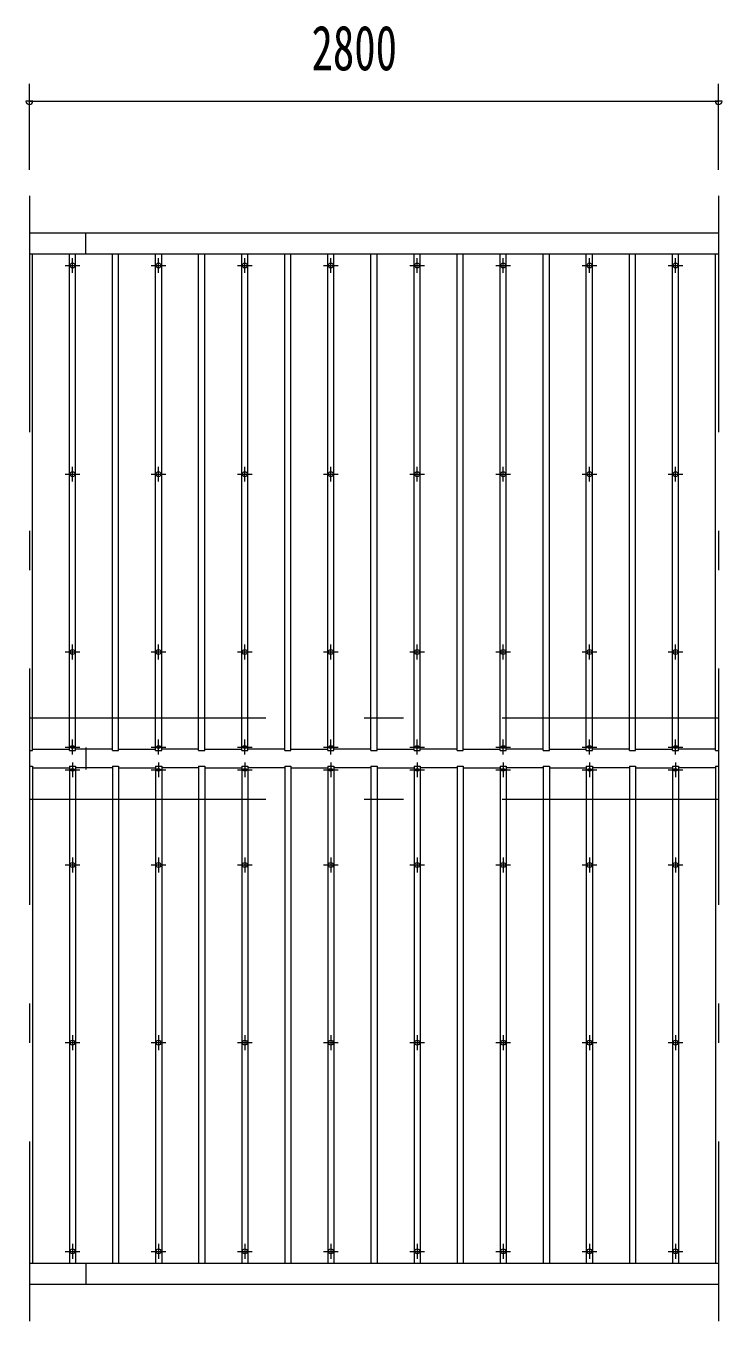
# Model space of a CAD drawing. Units: millimetres, scale not verified. Extents: x -34086 to 34091, y -14700 to 14700.
# Drawn here: x -20044 to -17216, y 8173 to 13433 of the extents above; entities that cross this region are included whole.
import ezdxf
from ezdxf.enums import TextEntityAlignment as Align

# ---------------------------------------------------------------- set-up
doc = ezdxf.new("R2010")
doc.units = ezdxf.units.MM
doc.header["$LTSCALE"] = 80
doc.linetypes.add('USER3', pattern=[24, 12, -5, 2, -5])
for name, color, linetype, lineweight in [('0-2_1-07BOLD', 7, 'Continuous', 18), ('0-3_1-27CENTER', 3, 'USER3', 18), ('0-4_1-47THIN', 4, 'Continuous', 18), ('0-5_1-57DIM', 3, 'Continuous', 18)]:
    doc.layers.add(name, color=color, linetype=linetype, lineweight=lineweight)
doc.styles.add('ＭＳ ゴシック', font='')
doc.styles.get('ＭＳ ゴシック').set_extended_font_data('MS Gothic')

msp = doc.modelspace()

# ---------------------------------------------------------------- linework, layer by layer
at = {"layer": '0-2_1-07BOLD'}
for p, q in [((-20030.22, 12592.54), (-17230.22, 12592.54)), ((-19800.21, 12506.79), (-19800.21, 12592.54)), ((-20030.22, 12506.79), (-17230.22, 12506.79)), ((-19800.21, 10502.54), (-19800.21, 10412.54)), ((-20030.22, 8408.29), (-17230.22, 8408.29)), ((-19800.21, 8408.29), (-19800.21, 8322.54)), ((-20030.22, 8322.54), (-17230.22, 8322.54))]:
    msp.add_line(p, q, dxfattribs=at)
for centre in [(-19855.22, 12459.37), (-19505.22, 12459.37), (-19155.22, 12459.37), (-18805.22, 12459.37), (-18455.22, 12459.37), (-18105.22, 12459.37), (-17755.22, 12459.37), (-17405.22, 12459.37), (-19855.22, 11611.7), (-19505.22, 11611.7), (-19155.22, 11611.7), (-18805.22, 11611.7), (-18455.22, 11611.7), (-18105.22, 11611.7), (-17755.22, 11611.7), (-17405.22, 11611.7), (-19855.22, 10890.04), (-19505.22, 10890.04), (-19155.22, 10890.04), (-18805.22, 10890.04), (-18455.22, 10890.04), (-18105.22, 10890.04), (-17755.22, 10890.04), (-17405.22, 10890.04), (-19855.22, 10025.04), (-19505.22, 10025.04), (-19155.22, 10025.04), (-18805.22, 10025.04), (-18455.22, 10025.04), (-18105.22, 10025.04), (-17755.22, 10025.04), (-17405.22, 10025.04), (-19855.22, 9303.38), (-19505.22, 9303.38), (-19155.22, 9303.38), (-18805.22, 9303.38), (-18455.22, 9303.38), (-18105.22, 9303.38), (-17755.22, 9303.38), (-17405.22, 9303.38), (-19855.22, 8455.72), (-19505.22, 8455.72), (-19155.22, 8455.72), (-18805.22, 8455.72), (-18455.22, 8455.72), (-18105.22, 8455.72), (-17755.22, 8455.72), (-17405.22, 8455.72)]:
    msp.add_circle(centre, 10, dxfattribs=at)
for centre, start, end in [((-19855.22, 10493.51), 46.3961, 133.6039), ((-19855.22, 10514.51), 226.39838, 313.60162), ((-19505.22, 10493.51), 46.3961, 133.6039), ((-19505.22, 10514.51), 226.39838, 313.60162), ((-19155.22, 10493.51), 46.3961, 133.6039), ((-19155.22, 10514.51), 226.39838, 313.60162), ((-18805.22, 10493.51), 46.3961, 133.6039), ((-18805.22, 10514.51), 226.39838, 313.60162), ((-18455.22, 10493.51), 46.3961, 133.6039), ((-18455.22, 10514.51), 226.39838, 313.60162), ((-18105.22, 10493.51), 46.3961, 133.6039), ((-18105.22, 10514.51), 226.39838, 313.60162), ((-17755.22, 10493.51), 46.3961, 133.6039), ((-17755.22, 10514.51), 226.39838, 313.60162), ((-17405.22, 10493.51), 46.3961, 133.6039), ((-17405.22, 10514.51), 226.39838, 313.60162), ((-19855.22, 10400.57), 46.39838, 133.60162), ((-19505.22, 10400.57), 46.39838, 133.60162), ((-19155.22, 10400.57), 46.39838, 133.60162), ((-18805.22, 10400.57), 46.39838, 133.60162), ((-18455.22, 10400.57), 46.39838, 133.60162), ((-18105.22, 10400.57), 46.39838, 133.60162), ((-17755.22, 10400.57), 46.39838, 133.60162), ((-17405.22, 10400.57), 46.39838, 133.60162), ((-19855.22, 10421.57), 226.3961, 313.6039), ((-19505.22, 10421.57), 226.3961, 313.6039), ((-19155.22, 10421.57), 226.3961, 313.6039), ((-18805.22, 10421.57), 226.3961, 313.6039), ((-18455.22, 10421.57), 226.3961, 313.6039), ((-18105.22, 10421.57), 226.3961, 313.6039), ((-17755.22, 10421.57), 226.3961, 313.6039), ((-17405.22, 10421.57), 226.3961, 313.6039)]:
    msp.add_arc(centre, 14.5, start, end, dxfattribs=at)
at = {"layer": '0-3_1-27CENTER'}
for p, q in [((-20030.22, 12742.55), (-20030.22, 8172.54)), ((-17230.22, 12742.55), (-17230.22, 8172.54)), ((-19855.22, 12429.36), (-19855.22, 12489.37)), ((-19505.22, 12429.36), (-19505.22, 12489.37)), ((-19155.22, 12429.36), (-19155.22, 12489.37)), ((-18805.22, 12429.36), (-18805.22, 12489.37)), ((-18455.22, 12429.36), (-18455.22, 12489.37)), ((-18105.22, 12429.36), (-18105.22, 12489.37)), ((-17755.22, 12429.36), (-17755.22, 12489.37)), ((-17405.22, 12429.36), (-17405.22, 12489.37)), ((-19885.21, 12459.37), (-19825.22, 12459.37)), ((-19535.22, 12459.37), (-19475.22, 12459.37)), ((-19185.21, 12459.37), (-19125.22, 12459.37)), ((-18835.22, 12459.37), (-18775.22, 12459.37)), ((-18485.22, 12459.37), (-18425.21, 12459.37)), ((-18135.21, 12459.37), (-18075.22, 12459.37)), ((-17785.22, 12459.37), (-17725.22, 12459.37)), ((-17435.22, 12459.37), (-17375.22, 12459.37)), ((-19855.22, 11581.71), (-19855.22, 11641.71)), ((-19505.22, 11581.71), (-19505.22, 11641.71)), ((-19155.22, 11581.71), (-19155.22, 11641.71)), ((-18805.22, 11581.71), (-18805.22, 11641.71)), ((-18455.22, 11581.71), (-18455.22, 11641.71)), ((-18105.22, 11581.71), (-18105.22, 11641.71)), ((-17755.22, 11581.71), (-17755.22, 11641.71)), ((-17405.22, 11581.71), (-17405.22, 11641.71)), ((-19885.21, 11611.7), (-19825.22, 11611.7)), ((-19535.22, 11611.7), (-19475.22, 11611.7)), ((-19185.21, 11611.7), (-19125.22, 11611.7)), ((-18835.22, 11611.7), (-18775.22, 11611.7)), ((-18485.22, 11611.7), (-18425.21, 11611.7)), ((-18135.21, 11611.7), (-18075.22, 11611.7)), ((-17785.22, 11611.7), (-17725.22, 11611.7)), ((-17435.22, 11611.7), (-17375.22, 11611.7)), ((-19885.21, 10890.04), (-19825.22, 10890.04)), ((-19855.22, 10860.04), (-19855.22, 10920.04)), ((-19535.22, 10890.04), (-19475.22, 10890.04)), ((-19505.22, 10860.04), (-19505.22, 10920.04)), ((-19185.21, 10890.04), (-19125.22, 10890.04)), ((-19155.22, 10860.04), (-19155.22, 10920.04)), ((-18835.22, 10890.04), (-18775.22, 10890.04)), ((-18805.22, 10860.04), (-18805.22, 10920.04)), ((-18485.22, 10890.04), (-18425.21, 10890.04)), ((-18455.22, 10860.04), (-18455.22, 10920.04)), ((-18135.21, 10890.04), (-18075.22, 10890.04)), ((-18105.22, 10860.04), (-18105.22, 10920.04)), ((-17785.22, 10890.04), (-17725.22, 10890.04)), ((-17755.22, 10860.04), (-17755.22, 10920.04)), ((-17435.22, 10890.04), (-17375.22, 10890.04)), ((-17405.22, 10860.04), (-17405.22, 10920.04)), ((-20030.22, 10622.54), (-17230.22, 10622.54)), ((-19855.22, 10474.01), (-19855.22, 10534.01)), ((-19505.22, 10474.01), (-19505.22, 10534.01)), ((-19155.22, 10474.01), (-19155.22, 10534.01)), ((-18805.22, 10474.01), (-18805.22, 10534.01)), ((-18455.22, 10474.01), (-18455.22, 10534.01)), ((-18105.22, 10474.01), (-18105.22, 10534.01)), ((-17755.22, 10474.01), (-17755.22, 10534.01)), ((-17405.22, 10474.01), (-17405.22, 10534.01)), ((-19885.21, 10504.01), (-19825.22, 10504.01)), ((-19535.22, 10504.01), (-19475.22, 10504.01)), ((-19185.21, 10504.01), (-19125.22, 10504.01)), ((-18835.22, 10504.01), (-18775.22, 10504.01)), ((-18485.22, 10504.01), (-18425.22, 10504.01)), ((-18135.21, 10504.01), (-18075.22, 10504.01)), ((-17785.22, 10504.01), (-17725.22, 10504.01)), ((-17435.22, 10504.01), (-17375.22, 10504.01)), ((-19855.22, 10441.07), (-19855.22, 10381.06)), ((-19505.22, 10441.07), (-19505.22, 10381.06)), ((-19155.22, 10441.07), (-19155.22, 10381.06)), ((-18805.22, 10441.07), (-18805.22, 10381.06)), ((-18455.22, 10441.07), (-18455.22, 10381.06)), ((-18105.22, 10441.07), (-18105.22, 10381.06)), ((-17755.22, 10441.07), (-17755.22, 10381.06)), ((-17405.22, 10441.07), (-17405.22, 10381.06)), ((-19885.21, 10411.07), (-19825.22, 10411.07)), ((-19535.22, 10411.07), (-19475.22, 10411.07)), ((-19185.21, 10411.07), (-19125.22, 10411.07)), ((-18835.22, 10411.07), (-18775.22, 10411.07)), ((-18485.22, 10411.07), (-18425.22, 10411.07)), ((-18135.21, 10411.07), (-18075.22, 10411.07)), ((-17785.22, 10411.07), (-17725.22, 10411.07)), ((-17435.22, 10411.07), (-17375.22, 10411.07)), ((-20030.22, 10292.54), (-17230.22, 10292.54)), ((-19855.22, 10055.03), (-19855.22, 9995.04)), ((-19505.22, 10055.03), (-19505.22, 9995.04)), ((-19155.22, 10055.03), (-19155.22, 9995.04)), ((-18805.22, 10055.03), (-18805.22, 9995.04)), ((-18455.22, 10055.03), (-18455.22, 9995.04)), ((-18105.22, 10055.03), (-18105.22, 9995.04)), ((-17755.22, 10055.03), (-17755.22, 9995.04)), ((-17405.22, 10055.03), (-17405.22, 9995.04)), ((-19885.21, 10025.04), (-19825.22, 10025.04)), ((-19535.22, 10025.04), (-19475.22, 10025.04)), ((-19185.21, 10025.04), (-19125.22, 10025.04)), ((-18835.22, 10025.04), (-18775.22, 10025.04)), ((-18485.22, 10025.04), (-18425.21, 10025.04)), ((-18135.21, 10025.04), (-18075.22, 10025.04)), ((-17785.22, 10025.04), (-17725.22, 10025.04)), ((-17435.22, 10025.04), (-17375.22, 10025.04)), ((-19855.22, 9333.38), (-19855.22, 9273.37)), ((-19505.22, 9333.38), (-19505.22, 9273.37)), ((-19155.22, 9333.38), (-19155.22, 9273.37)), ((-18805.22, 9333.38), (-18805.22, 9273.37)), ((-18455.22, 9333.38), (-18455.22, 9273.37)), ((-18105.22, 9333.38), (-18105.22, 9273.37)), ((-17755.22, 9333.38), (-17755.22, 9273.37)), ((-17405.22, 9333.38), (-17405.22, 9273.37)), ((-19885.21, 9303.38), (-19825.22, 9303.38)), ((-19535.22, 9303.38), (-19475.22, 9303.38)), ((-19185.21, 9303.38), (-19125.22, 9303.38)), ((-18835.22, 9303.38), (-18775.22, 9303.38)), ((-18485.22, 9303.38), (-18425.21, 9303.38)), ((-18135.21, 9303.38), (-18075.22, 9303.38)), ((-17785.22, 9303.38), (-17725.22, 9303.38)), ((-17435.22, 9303.38), (-17375.22, 9303.38)), ((-19855.22, 8485.71), (-19855.22, 8425.72)), ((-19505.22, 8485.71), (-19505.22, 8425.72)), ((-19155.22, 8485.71), (-19155.22, 8425.72)), ((-18805.22, 8485.71), (-18805.22, 8425.72)), ((-18455.22, 8485.71), (-18455.22, 8425.72)), ((-18105.22, 8485.71), (-18105.22, 8425.72)), ((-17755.22, 8485.71), (-17755.22, 8425.72)), ((-17405.22, 8485.71), (-17405.22, 8425.72)), ((-19885.21, 8455.72), (-19825.22, 8455.72)), ((-19535.22, 8455.72), (-19475.22, 8455.72)), ((-19185.21, 8455.72), (-19125.22, 8455.72)), ((-18835.22, 8455.72), (-18775.22, 8455.72)), ((-18485.22, 8455.72), (-18425.21, 8455.72)), ((-18135.21, 8455.72), (-18075.22, 8455.72)), ((-17785.22, 8455.72), (-17725.22, 8455.72)), ((-17435.22, 8455.72), (-17375.22, 8455.72))]:
    msp.add_line(p, q, dxfattribs=at)
at = {"layer": '0-4_1-47THIN'}
for p, q in [((-20017.72, 10489.54), (-20017.72, 12506.79)), ((-19867.72, 10489.54), (-19867.72, 12506.79)), ((-19842.72, 10489.54), (-19842.72, 12506.79)), ((-19692.72, 10489.54), (-19692.72, 12506.79)), ((-19667.72, 10489.54), (-19667.72, 12506.79)), ((-19517.71, 10489.54), (-19517.71, 12506.79)), ((-19492.72, 10489.54), (-19492.72, 12506.79)), ((-19342.72, 10489.54), (-19342.72, 12506.79)), ((-19317.72, 10489.54), (-19317.72, 12506.79)), ((-19167.72, 10489.54), (-19167.72, 12506.79)), ((-19142.72, 10489.54), (-19142.72, 12506.79)), ((-18992.72, 10489.54), (-18992.72, 12506.79)), ((-18967.72, 10489.54), (-18967.72, 12506.79)), ((-18817.72, 10489.54), (-18817.72, 12506.79)), ((-18792.72, 10489.54), (-18792.72, 12506.79)), ((-18642.72, 10489.54), (-18642.72, 12506.79)), ((-18617.72, 10489.54), (-18617.72, 12506.79)), ((-18467.72, 10489.54), (-18467.72, 12506.79)), ((-18442.72, 10489.54), (-18442.72, 12506.79)), ((-18292.72, 10489.54), (-18292.72, 12506.79)), ((-18267.72, 10489.54), (-18267.72, 12506.79)), ((-18117.72, 10489.54), (-18117.72, 12506.79)), ((-18092.72, 10489.54), (-18092.72, 12506.79)), ((-17942.72, 10489.54), (-17942.72, 12506.79)), ((-17917.72, 10489.54), (-17917.72, 12506.79)), ((-17767.72, 10489.54), (-17767.72, 12506.79)), ((-17592.72, 10489.54), (-17592.72, 12506.79)), ((-17417.72, 10489.54), (-17417.72, 12506.79)), ((-17392.72, 10489.54), (-17392.72, 12506.79)), ((-17242.72, 10489.54), (-17242.72, 12506.79)), ((-20030.22, 10489.54), (-20017.72, 10489.54)), ((-20017.72, 10495.58), (-19867.72, 10495.58)), ((-19867.72, 10489.54), (-19842.72, 10489.54)), ((-19692.72, 10495.58), (-19842.72, 10495.58)), ((-19692.72, 10489.54), (-19667.72, 10489.54)), ((-19667.72, 10495.58), (-19517.71, 10495.58)), ((-19517.71, 10489.54), (-19492.72, 10489.54)), ((-19342.72, 10495.58), (-19492.72, 10495.58)), ((-19342.72, 10489.54), (-19317.72, 10489.54)), ((-19317.72, 10495.58), (-19167.71, 10495.58)), ((-19167.72, 10489.54), (-19142.72, 10489.54)), ((-18992.72, 10495.58), (-19142.72, 10495.58)), ((-18992.72, 10489.54), (-18967.72, 10489.54)), ((-18967.72, 10495.58), (-18817.72, 10495.58)), ((-18817.72, 10489.54), (-18792.72, 10489.54)), ((-18642.72, 10495.58), (-18792.72, 10495.58)), ((-18642.72, 10489.54), (-18617.72, 10489.54)), ((-18617.72, 10495.58), (-18467.72, 10495.58)), ((-18467.72, 10489.54), (-18442.72, 10489.54)), ((-18292.72, 10495.58), (-18442.72, 10495.58)), ((-18292.72, 10489.54), (-18267.72, 10489.54)), ((-18267.72, 10495.58), (-18117.71, 10495.58)), ((-18117.72, 10489.54), (-18092.72, 10489.54)), ((-17942.72, 10495.58), (-18092.72, 10495.58)), ((-17942.72, 10489.54), (-17917.72, 10489.54)), ((-17917.72, 10495.58), (-17767.72, 10495.58)), ((-17592.72, 10495.58), (-17742.72, 10495.58)), ((-17567.72, 10495.58), (-17417.71, 10495.58)), ((-17417.72, 10489.54), (-17392.72, 10489.54)), ((-17242.72, 10495.58), (-17392.72, 10495.58)), ((-17242.72, 10489.54), (-17230.22, 10489.54)), ((-20030.22, 10425.54), (-20017.72, 10425.54)), ((-20017.72, 10425.54), (-20017.72, 8408.29)), ((-20017.72, 10419.5), (-19867.72, 10419.5)), ((-19867.72, 10425.54), (-19842.72, 10425.54)), ((-19867.72, 10425.54), (-19867.72, 8408.29)), ((-19842.72, 10425.54), (-19842.72, 8408.29)), ((-19692.72, 10419.5), (-19842.72, 10419.5)), ((-19692.72, 10425.54), (-19667.72, 10425.54)), ((-19692.72, 10425.54), (-19692.72, 8408.29)), ((-19667.72, 10425.54), (-19667.72, 8408.29)), ((-19667.72, 10419.5), (-19517.71, 10419.5)), ((-19517.71, 10425.54), (-19492.72, 10425.54)), ((-19517.71, 10425.54), (-19517.71, 8408.29)), ((-19492.72, 10425.54), (-19492.72, 8408.29)), ((-19342.72, 10419.5), (-19492.72, 10419.5)), ((-19342.72, 10425.54), (-19317.72, 10425.54)), ((-19342.72, 10425.54), (-19342.72, 8408.29)), ((-19317.72, 10425.54), (-19317.72, 8408.29)), ((-19317.72, 10419.5), (-19167.71, 10419.5)), ((-19167.72, 10425.54), (-19142.72, 10425.54)), ((-19167.72, 10425.54), (-19167.72, 8408.29)), ((-19142.72, 10425.54), (-19142.72, 8408.29)), ((-18992.72, 10419.5), (-19142.72, 10419.5)), ((-18992.72, 10425.54), (-18967.72, 10425.54)), ((-18992.72, 10425.54), (-18992.72, 8408.29)), ((-18967.72, 10425.54), (-18967.72, 8408.29)), ((-18967.72, 10419.5), (-18817.72, 10419.5)), ((-18817.72, 10425.54), (-18792.72, 10425.54)), ((-18817.72, 10425.54), (-18817.72, 8408.29)), ((-18792.72, 10425.54), (-18792.72, 8408.29)), ((-18642.72, 10419.5), (-18792.72, 10419.5)), ((-18642.72, 10425.54), (-18617.72, 10425.54)), ((-18642.72, 10425.54), (-18642.72, 8408.29)), ((-18617.72, 10425.54), (-18617.72, 8408.29)), ((-18617.72, 10419.5), (-18467.72, 10419.5)), ((-18467.72, 10425.54), (-18442.72, 10425.54)), ((-18467.72, 10425.54), (-18467.72, 8408.29)), ((-18442.72, 10425.54), (-18442.72, 8408.29)), ((-18292.72, 10419.5), (-18442.72, 10419.5)), ((-18292.72, 10425.54), (-18267.72, 10425.54)), ((-18292.72, 10425.54), (-18292.72, 8408.29)), ((-18267.72, 10425.54), (-18267.72, 8408.29)), ((-18267.72, 10419.5), (-18117.71, 10419.5)), ((-18117.72, 10425.54), (-18092.72, 10425.54)), ((-18117.72, 10425.54), (-18117.72, 8408.29)), ((-18092.72, 10425.54), (-18092.72, 8408.29)), ((-17942.72, 10419.5), (-18092.72, 10419.5)), ((-17942.72, 10425.54), (-17917.72, 10425.54)), ((-17942.72, 10425.54), (-17942.72, 8408.29)), ((-17917.72, 10425.54), (-17917.72, 8408.29)), ((-17917.72, 10419.5), (-17767.72, 10419.5)), ((-17767.72, 10425.54), (-17742.72, 10425.54)), ((-17767.72, 10425.54), (-17767.72, 8408.29)), ((-17742.72, 10425.54), (-17742.72, 8408.29)), ((-17592.72, 10419.5), (-17742.72, 10419.5)), ((-17592.72, 10425.54), (-17567.72, 10425.54)), ((-17592.72, 10425.54), (-17592.72, 8408.29)), ((-17567.72, 10425.54), (-17567.72, 8408.29)), ((-17567.72, 10419.5), (-17417.71, 10419.5)), ((-17417.72, 10425.54), (-17392.72, 10425.54)), ((-17417.72, 10425.54), (-17417.72, 8408.29)), ((-17392.72, 10425.54), (-17392.72, 8408.29)), ((-17242.72, 10419.5), (-17392.72, 10419.5)), ((-17242.72, 10425.54), (-17230.22, 10425.54)), ((-17242.72, 10425.54), (-17242.72, 8408.29))]:
    msp.add_line(p, q, dxfattribs=at)
for points in [[(-17767.72, 10489.54), (-17742.72, 10489.54), (-17742.72, 12506.79)], [(-17592.72, 10489.54), (-17567.72, 10489.54), (-17567.72, 12506.79)]]:
    msp.add_lwpolyline(points, dxfattribs=at)
at = {"layer": '0-5_1-57DIM'}
for p, q in [((-20030.22, 12847.54), (-20030.22, 13197.53)), ((-17230.22, 12847.54), (-17230.22, 13197.53)), ((-20016.22, 13127.54), (-20044.22, 13127.54)), ((-20030.22, 13127.54), (-17230.22, 13127.54)), ((-17216.22, 13127.54), (-17244.22, 13127.54))]:
    msp.add_line(p, q, dxfattribs=at)
for centre in [(-20030.22, 13127.54), (-17230.22, 13127.54)]:
    msp.add_arc(centre, 14, 180, 0, dxfattribs=at)

# ---------------------------------------------------------------- texts
at = {"layer": '0-5_1-57DIM', "color": 7, "style": 'ＭＳ ゴシック', "width": 0.7}
msp.add_text('2800', height=182.3, dxfattribs=at).set_placement((-18884, 13197.53), align=Align.BOTTOM_LEFT)

doc.saveas('drawing.dxf')
